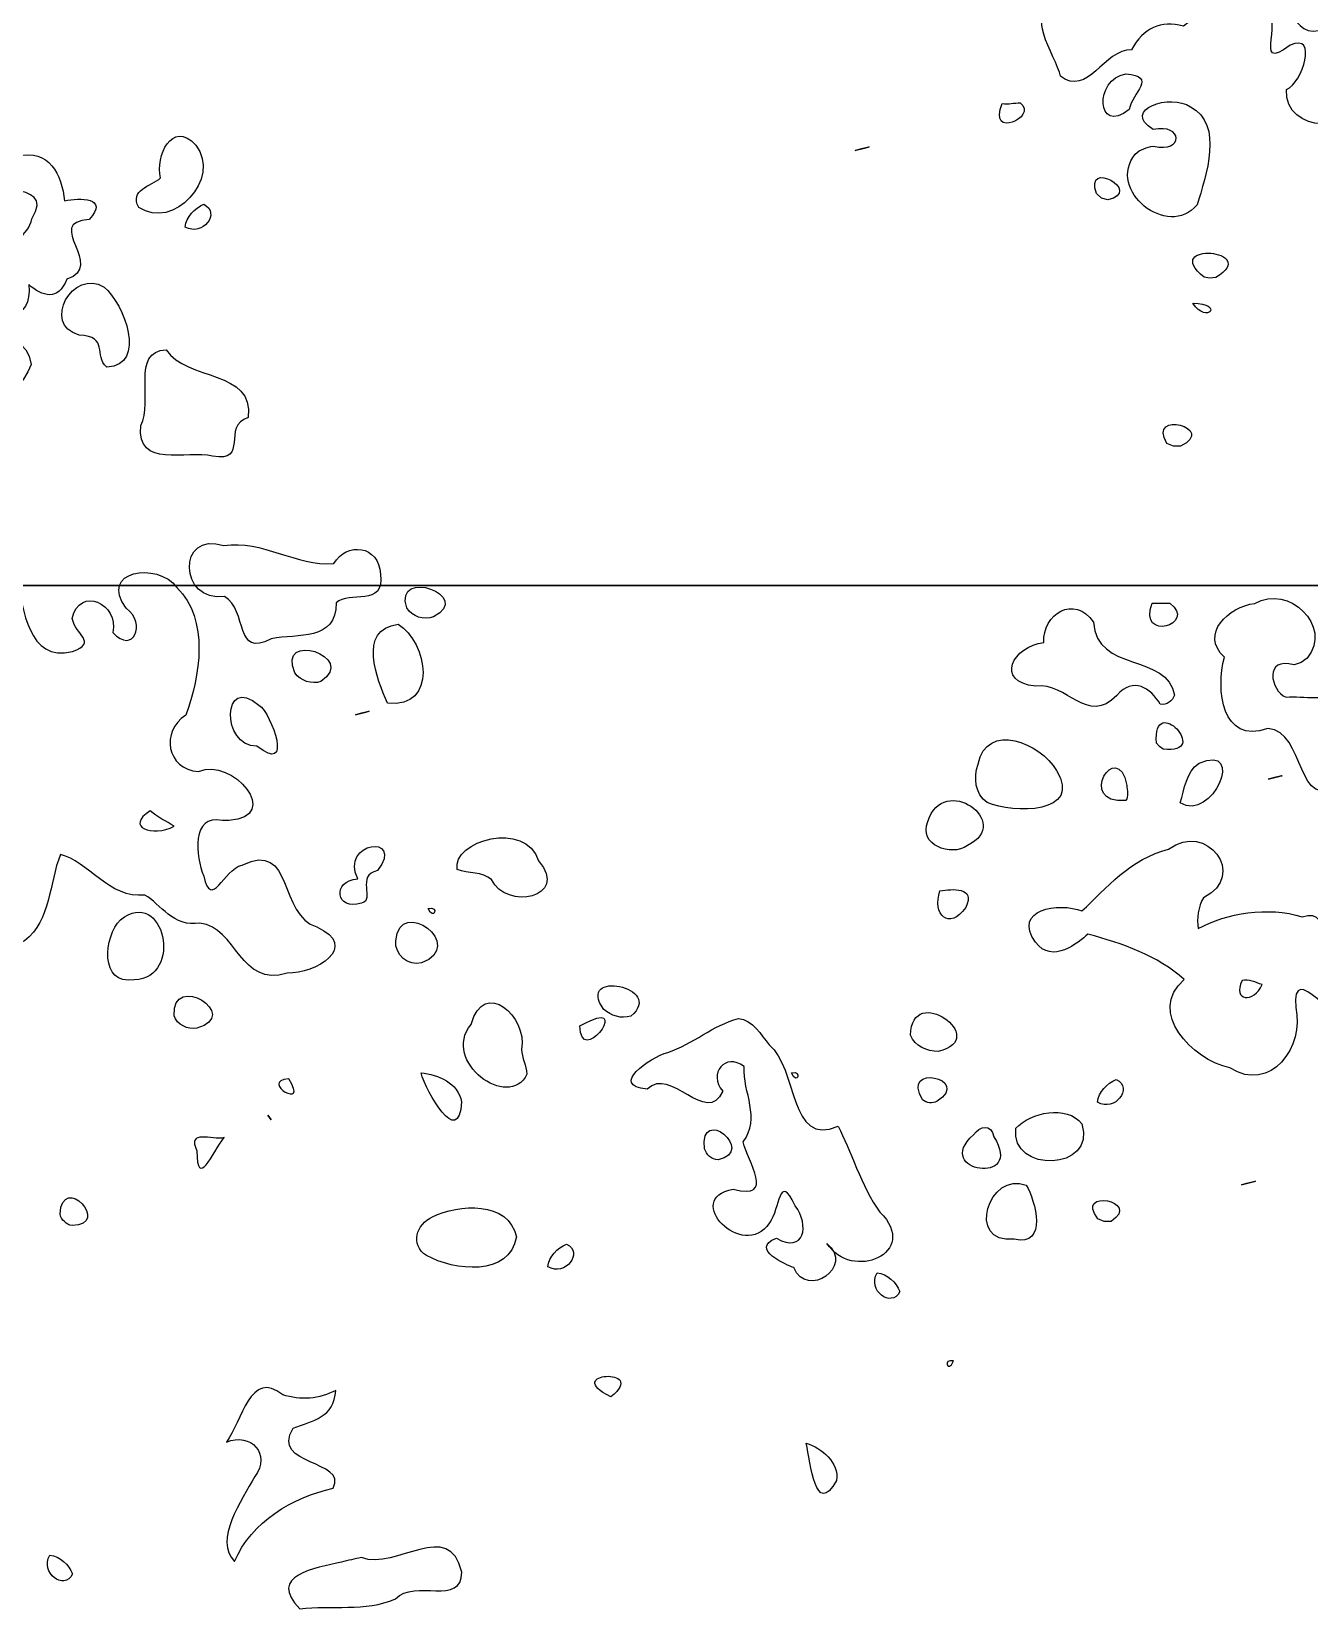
# Model space of a CAD drawing. Header units: centimetres. Extents: x -10.8 to 7.1, y -6.8 to 6.6.
# Drawn here: x 3.02 to 4.316, y -3.466 to -1.873 of the extents above; entities that cross this region are included whole.
import ezdxf

# ---------------------------------------------------------------- set-up
doc = ezdxf.new("R2010")
doc.units = ezdxf.units.CM
doc.header["$MEASUREMENT"] = 0
doc.layers.add('Layer 1', color=7, linetype='Continuous')

msp = doc.modelspace()

# ---------------------------------------------------------------- linework, layer by layer
at = {"layer": 'Layer 1'}
for points, knots in [([(4.34446, -1.321), (4.29921, -1.33183), (4.29039, -1.38515), (4.27623, -1.42199), (4.27623, -1.42199), (4.27095, -1.45195), (4.32421, -1.47056), (4.31902, -1.48599), (4.31902, -1.48599), (4.28138, -1.49392), (4.27178, -1.54592), (4.31197, -1.55756), (4.31197, -1.55756), (4.33166, -1.57022), (4.37033, -1.52718), (4.34945, -1.56316), (4.34945, -1.56316), (4.34871, -1.60584), (4.40571, -1.56946), (4.42496, -1.55722), (4.42496, -1.55722), (4.42897, -1.59042), (4.35107, -1.60011), (4.37284, -1.64273), (4.37284, -1.64273), (4.39141, -1.66045), (4.39785, -1.6831), (4.36951, -1.69229), (4.36951, -1.69229), (4.3593, -1.64862), (4.30087, -1.64052), (4.26586, -1.65747), (4.26586, -1.65747), (4.24839, -1.6777), (4.27628, -1.7289), (4.2305, -1.71891), (4.2305, -1.71891), (4.20779, -1.73123), (4.17727, -1.7741), (4.1577, -1.7334), (4.1577, -1.7334), (4.16465, -1.70206), (4.12424, -1.67855), (4.11598, -1.7178), (4.11598, -1.7178), (4.11368, -1.73886), (4.12268, -1.77041), (4.09184, -1.75275), (4.09184, -1.75275), (4.04789, -1.74264), (4.051, -1.79884), (4.07948, -1.81614), (4.07948, -1.81614), (4.10502, -1.8362), (4.10743, -1.87718), (4.06604, -1.85911), (4.06604, -1.85911), (4.02173, -1.84448), (4.0587, -1.89866), (4.06338, -1.91824), (4.06338, -1.91824), (4.0906, -1.94026), (4.10758, -1.89051), (4.13527, -1.89174), (4.13527, -1.89174), (4.14739, -1.86915), (4.16488, -1.86163), (4.18804, -1.86768), (4.18804, -1.86768), (4.21131, -1.85087), (4.23644, -1.81999), (4.26451, -1.84782), (4.26451, -1.84782), (4.29694, -1.85371), (4.25481, -1.91762), (4.2961, -1.88689), (4.2961, -1.88689), (4.32497, -1.87361), (4.30847, -1.92529), (4.29256, -1.932), (4.29256, -1.932), (4.28898, -1.97659), (4.36859, -1.98001), (4.36011, -1.93072), (4.36011, -1.93072), (4.38098, -1.90372), (4.40926, -1.88359), (4.43302, -1.85928), (4.43302, -1.85928), (4.46208, -1.85039), (4.49735, -1.83303), (4.48101, -1.79478), (4.48101, -1.79478), (4.474, -1.76139), (4.44138, -1.77154), (4.43534, -1.79868), (4.43534, -1.79868), (4.419, -1.77294), (4.37586, -1.75928), (4.3533, -1.79264), (4.3533, -1.79264), (4.32744, -1.81099), (4.33654, -1.85041), (4.33161, -1.86979), (4.33161, -1.86979), (4.29551, -1.88632), (4.29345, -1.82916), (4.2749, -1.80972), (4.2749, -1.80972), (4.2616, -1.79586), (4.26601, -1.77863), (4.2683, -1.7618), (4.2683, -1.7618), (4.27023, -1.74571), (4.27217, -1.72961), (4.2741, -1.71352), (4.2741, -1.71352), (4.30235, -1.71343), (4.33977, -1.73746), (4.31825, -1.76615), (4.31825, -1.76615), (4.34646, -1.77871), (4.34354, -1.73082), (4.37655, -1.74301), (4.37655, -1.74301), (4.41833, -1.75121), (4.42419, -1.69949), (4.4098, -1.67199), (4.4098, -1.67199), (4.41877, -1.6381), (4.4751, -1.65437), (4.48902, -1.61981), (4.48902, -1.61981), (4.48719, -1.57882), (4.53913, -1.55355), (4.56266, -1.59256), (4.56266, -1.59256), (4.59947, -1.60174), (4.52016, -1.64086), (4.56413, -1.65784), (4.56413, -1.65784), (4.59284, -1.66939), (4.64697, -1.62937), (4.61828, -1.60136), (4.61828, -1.60136), (4.60555, -1.58923), (4.58264, -1.60153), (4.59414, -1.57824), (4.59414, -1.57824), (4.59303, -1.55316), (4.55406, -1.51259), (4.59976, -1.50983), (4.59976, -1.50983), (4.62386, -1.47676), (4.57523, -1.44698), (4.57501, -1.41258), (4.57501, -1.41258), (4.56008, -1.38646), (4.57776, -1.35532), (4.56608, -1.33247), (4.56608, -1.33247), (4.53946, -1.34116), (4.52689, -1.33579), (4.53194, -1.30966), (4.53194, -1.30966), (4.505, -1.31415), (4.45883, -1.35726), (4.49858, -1.37697), (4.49858, -1.37697), (4.51784, -1.3994), (4.50611, -1.43693), (4.47828, -1.44817), (4.47828, -1.44817), (4.46827, -1.47066), (4.46997, -1.50561), (4.43536, -1.48945), (4.43536, -1.48945), (4.41463, -1.49093), (4.37565, -1.50531), (4.39341, -1.47014), (4.39341, -1.47014), (4.39681, -1.44807), (4.40907, -1.42436), (4.39691, -1.40319), (4.39691, -1.40319), (4.39249, -1.39132), (4.38807, -1.37945), (4.38365, -1.36759), (4.38365, -1.36759), (4.39211, -1.34556), (4.42449, -1.31638), (4.41704, -1.29911), (4.41704, -1.29911), (4.39008, -1.28502), (4.36206, -1.29941), (4.34447, -1.32102), (4.34447, -1.32102), (4.34447, -1.32102), (4.34446, -1.321), (4.34446, -1.321)], [0, 0, 0, 0, 0.0196078, 0.0196078, 0.0196078, 0.0196078, 0.0392157, 0.0392157, 0.0392157, 0.0392157, 0.0588235, 0.0588235, 0.0588235, 0.0588235, 0.0784314, 0.0784314, 0.0784314, 0.0784314, 0.0980392, 0.0980392, 0.0980392, 0.0980392, 0.1176471, 0.1176471, 0.1176471, 0.1176471, 0.1372549, 0.1372549, 0.1372549, 0.1372549, 0.1568627, 0.1568627, 0.1568627, 0.1568627, 0.1764706, 0.1764706, 0.1764706, 0.1764706, 0.1960784, 0.1960784, 0.1960784, 0.1960784, 0.2156863, 0.2156863, 0.2156863, 0.2156863, 0.2352941, 0.2352941, 0.2352941, 0.2352941, 0.254902, 0.254902, 0.254902, 0.254902, 0.2745098, 0.2745098, 0.2745098, 0.2745098, 0.2941176, 0.2941176, 0.2941176, 0.2941176, 0.3137255, 0.3137255, 0.3137255, 0.3137255, 0.3333333, 0.3333333, 0.3333333, 0.3333333, 0.3529412, 0.3529412, 0.3529412, 0.3529412, 0.372549, 0.372549, 0.372549, 0.372549, 0.3921569, 0.3921569, 0.3921569, 0.3921569, 0.4117647, 0.4117647, 0.4117647, 0.4117647, 0.4313725, 0.4313725, 0.4313725, 0.4313725, 0.4509804, 0.4509804, 0.4509804, 0.4509804, 0.4705882, 0.4705882, 0.4705882, 0.4705882, 0.4901961, 0.4901961, 0.4901961, 0.4901961, 0.5098039, 0.5098039, 0.5098039, 0.5098039, 0.5294118, 0.5294118, 0.5294118, 0.5294118, 0.5490196, 0.5490196, 0.5490196, 0.5490196, 0.5686275, 0.5686275, 0.5686275, 0.5686275, 0.5882353, 0.5882353, 0.5882353, 0.5882353, 0.6078431, 0.6078431, 0.6078431, 0.6078431, 0.627451, 0.627451, 0.627451, 0.627451, 0.6470588, 0.6470588, 0.6470588, 0.6470588, 0.6666667, 0.6666667, 0.6666667, 0.6666667, 0.6862745, 0.6862745, 0.6862745, 0.6862745, 0.7058824, 0.7058824, 0.7058824, 0.7058824, 0.7254902, 0.7254902, 0.7254902, 0.7254902, 0.745098, 0.745098, 0.745098, 0.745098, 0.7647059, 0.7647059, 0.7647059, 0.7647059, 0.7843137, 0.7843137, 0.7843137, 0.7843137, 0.8039216, 0.8039216, 0.8039216, 0.8039216, 0.8235294, 0.8235294, 0.8235294, 0.8235294, 0.8431373, 0.8431373, 0.8431373, 0.8431373, 0.8627451, 0.8627451, 0.8627451, 0.8627451, 0.8823529, 0.8823529, 0.8823529, 0.8823529, 0.9019608, 0.9019608, 0.9019608, 0.9019608, 0.9215686, 0.9215686, 0.9215686, 0.9215686, 0.9411765, 0.9411765, 0.9411765, 0.9411765, 0.9607843, 0.9607843, 0.9607843, 0.9607843, 1, 1, 1, 1]), ([(4.1295, -1.91609), (4.0973, -1.92109), (4.09902, -1.97874), (4.13307, -1.95205), (4.13307, -1.95205), (4.13602, -1.93518), (4.16209, -1.91838), (4.1295, -1.91609)], [0, 0, 0, 0, 0.3333333, 0.3333333, 0.3333333, 0.3333333, 1, 1, 1, 1]), ([(4.13907, -1.99725), (4.1096, -2.03372), (4.17218, -2.08435), (4.20187, -2.04869), (4.20187, -2.04869), (4.21044, -2.01959), (4.22938, -1.96682), (4.19496, -1.94953), (4.19496, -1.94953), (4.17561, -1.93519), (4.12408, -1.95216), (4.15732, -1.97255), (4.15732, -1.97255), (4.18769, -1.96579), (4.18895, -1.99652), (4.15744, -1.98935), (4.15744, -1.98935), (4.15079, -1.9903), (4.14406, -1.99256), (4.13908, -1.99725), (4.13908, -1.99725), (4.13908, -1.99725), (4.13907, -1.99725), (4.13907, -1.99725)], [0, 0, 0, 0, 0.1428571, 0.1428571, 0.1428571, 0.1428571, 0.2857143, 0.2857143, 0.2857143, 0.2857143, 0.4285714, 0.4285714, 0.4285714, 0.4285714, 0.5714286, 0.5714286, 0.5714286, 0.5714286, 0.7142857, 0.7142857, 0.7142857, 0.7142857, 1, 1, 1, 1]), ([(4.00424, -1.94591), (3.98882, -1.98303), (4.0408, -1.95987), (4.02251, -1.94541), (4.02251, -1.94541), (4.01642, -1.94531), (4.01031, -1.94719), (4.00424, -1.94591)], [0, 0, 0, 0, 0.3333333, 0.3333333, 0.3333333, 0.3333333, 1, 1, 1, 1]), ([(3.12872, -2.0514), (3.16341, -2.07523), (3.21289, -2.02219), (3.18665, -1.98815), (3.18665, -1.98815), (3.16198, -1.96167), (3.14557, -1.99993), (3.15078, -2.02135), (3.15078, -2.02135), (3.14133, -2.0301), (3.11871, -2.03353), (3.12872, -2.0514)], [0, 0, 0, 0, 0.25, 0.25, 0.25, 0.25, 0.5, 0.5, 0.5, 0.5, 1, 1, 1, 1]), ([(3.85521, -1.99362), (3.87489, -1.9887), (3.87269, -1.98925), (3.85625, -1.99336), (3.85625, -1.99336), (3.85625, -1.99336), (3.85521, -1.99362), (3.85521, -1.99362)], [0, 0, 0, 0, 0.3333333, 0.3333333, 0.3333333, 0.3333333, 1, 1, 1, 1]), ([(2.97291, -2.00984), (2.96181, -2.04587), (3.04733, -2.01904), (3.02025, -2.063), (3.02025, -2.063), (3.01711, -2.07957), (2.99491, -2.09484), (3.00432, -2.06783), (3.00432, -2.06783), (2.98837, -2.04039), (2.94328, -2.03135), (2.91512, -2.03757), (2.91512, -2.03757), (2.88275, -2.05446), (2.81879, -2.06515), (2.82196, -2.11078), (2.82196, -2.11078), (2.82766, -2.12691), (2.84306, -2.1658), (2.80973, -2.14983), (2.80973, -2.14983), (2.78459, -2.13328), (2.72091, -2.1456), (2.75225, -2.18246), (2.75225, -2.18246), (2.77886, -2.18991), (2.81342, -2.16265), (2.82572, -2.20186), (2.82572, -2.20186), (2.86555, -2.20087), (2.87286, -2.24867), (2.90708, -2.25835), (2.90708, -2.25835), (2.9493, -2.27774), (3.0027, -2.25246), (3.01972, -2.2105), (3.01972, -2.2105), (3.01037, -2.16078), (2.95076, -2.20042), (2.91861, -2.19135), (2.91861, -2.19135), (2.92941, -2.18426), (2.95289, -2.1689), (2.96004, -2.15869), (2.96004, -2.15869), (2.98625, -2.16961), (3.02166, -2.16667), (3.01705, -2.12962), (3.01705, -2.12962), (3.03127, -2.14136), (3.04662, -2.14703), (3.05572, -2.12402), (3.05572, -2.12402), (3.09604, -2.11123), (3.03129, -2.06649), (3.07838, -2.06362), (3.07838, -2.06362), (3.09908, -2.04134), (3.06863, -2.04101), (3.05353, -2.04481), (3.05353, -2.04481), (3.05019, -2.01818), (3.03855, -1.99128), (3.00526, -1.99942), (3.00526, -1.99942), (2.99382, -1.99979), (2.98211, -2.00278), (2.9729, -2.00984), (2.9729, -2.00984), (2.9729, -2.00984), (2.97291, -2.00984), (2.97291, -2.00984)], [0, 0, 0, 0, 0.0526316, 0.0526316, 0.0526316, 0.0526316, 0.1052632, 0.1052632, 0.1052632, 0.1052632, 0.1578947, 0.1578947, 0.1578947, 0.1578947, 0.2105263, 0.2105263, 0.2105263, 0.2105263, 0.2631579, 0.2631579, 0.2631579, 0.2631579, 0.3157895, 0.3157895, 0.3157895, 0.3157895, 0.3684211, 0.3684211, 0.3684211, 0.3684211, 0.4210526, 0.4210526, 0.4210526, 0.4210526, 0.4736842, 0.4736842, 0.4736842, 0.4736842, 0.5263158, 0.5263158, 0.5263158, 0.5263158, 0.5789474, 0.5789474, 0.5789474, 0.5789474, 0.6315789, 0.6315789, 0.6315789, 0.6315789, 0.6842105, 0.6842105, 0.6842105, 0.6842105, 0.7368421, 0.7368421, 0.7368421, 0.7368421, 0.7894737, 0.7894737, 0.7894737, 0.7894737, 0.8421053, 0.8421053, 0.8421053, 0.8421053, 0.8947368, 0.8947368, 0.8947368, 0.8947368, 1, 1, 1, 1]), ([(4.11144, -2.04383), (4.14801, -2.03508), (4.08656, -2.00147), (4.09978, -2.0374), (4.09978, -2.0374), (4.09978, -2.0374), (4.10492, -2.0419), (4.10492, -2.0419), (4.10492, -2.0419), (4.10492, -2.0419), (4.11144, -2.04383), (4.11144, -2.04383)], [0, 0, 0, 0, 0.25, 0.25, 0.25, 0.25, 0.5, 0.5, 0.5, 0.5, 1, 1, 1, 1]), ([(4.35446, -2.0703), (4.39012, -2.03668), (4.29922, -2.03947), (4.34308, -2.07108), (4.34308, -2.07108), (4.34308, -2.07108), (4.34884, -2.07175), (4.34884, -2.07175), (4.34884, -2.07175), (4.34884, -2.07175), (4.35446, -2.0703), (4.35446, -2.0703)], [0, 0, 0, 0, 0.25, 0.25, 0.25, 0.25, 0.5, 0.5, 0.5, 0.5, 1, 1, 1, 1]), ([(3.17563, -2.07131), (3.19363, -2.08138), (3.21206, -2.05691), (3.19468, -2.04815), (3.19468, -2.04815), (3.18546, -2.05206), (3.17664, -2.06095), (3.17563, -2.07131)], [0, 0, 0, 0, 0.3333333, 0.3333333, 0.3333333, 0.3333333, 1, 1, 1, 1]), ([(4.22066, -2.12255), (4.26791, -2.09401), (4.16391, -2.08536), (4.20891, -2.1222), (4.20891, -2.1222), (4.20891, -2.1222), (4.2148, -2.12305), (4.2148, -2.12305), (4.2148, -2.12305), (4.2148, -2.12305), (4.22065, -2.12254), (4.22065, -2.12254), (4.22065, -2.12254), (4.22065, -2.12254), (4.22066, -2.12255), (4.22066, -2.12255)], [0, 0, 0, 0, 0.2, 0.2, 0.2, 0.2, 0.4, 0.4, 0.4, 0.4, 0.6, 0.6, 0.6, 0.6, 1, 1, 1, 1]), ([(3.09622, -2.21313), (3.13766, -2.21144), (3.11388, -2.14881), (3.09354, -2.13206), (3.09354, -2.13206), (3.06216, -2.1126), (3.02943, -2.17), (3.06813, -2.18085), (3.06813, -2.18085), (3.099, -2.1821), (3.08267, -2.20174), (3.09623, -2.21314), (3.09623, -2.21314), (3.09623, -2.21314), (3.09622, -2.21313), (3.09622, -2.21313)], [0, 0, 0, 0, 0.2, 0.2, 0.2, 0.2, 0.4, 0.4, 0.4, 0.4, 0.6, 0.6, 0.6, 0.6, 1, 1, 1, 1]), ([(3.23966, -2.2643), (3.24583, -2.21604), (3.17735, -2.22728), (3.15652, -2.19573), (3.15652, -2.19573), (3.12025, -2.19645), (3.14399, -2.24891), (3.13082, -2.27238), (3.13082, -2.27238), (3.12587, -2.31656), (3.17774, -2.29751), (3.20345, -2.3034), (3.20345, -2.3034), (3.24118, -2.31055), (3.21194, -2.27279), (3.23966, -2.2643)], [0, 0, 0, 0, 0.2, 0.2, 0.2, 0.2, 0.4, 0.4, 0.4, 0.4, 0.6, 0.6, 0.6, 0.6, 1, 1, 1, 1]), ([(4.18513, -2.29322), (4.22311, -2.27544), (4.15098, -2.25581), (4.17101, -2.29059), (4.17101, -2.29059), (4.17101, -2.29059), (4.17777, -2.29352), (4.17777, -2.29352), (4.17777, -2.29352), (4.17777, -2.29352), (4.18513, -2.29322), (4.18513, -2.29322)], [0, 0, 0, 0, 0.25, 0.25, 0.25, 0.25, 0.5, 0.5, 0.5, 0.5, 1, 1, 1, 1]), ([(3.21508, -2.3942), (3.16712, -2.3783), (3.1693, -2.45257), (3.21551, -2.44572), (3.21551, -2.44572), (3.23986, -2.45999), (3.22525, -2.50903), (3.26308, -2.48859), (3.26308, -2.48859), (3.28981, -2.48341), (3.32888, -2.49136), (3.329, -2.45224), (3.329, -2.45224), (3.34139, -2.43962), (3.3789, -2.45719), (3.37374, -2.42318), (3.37374, -2.42318), (3.37236, -2.39345), (3.33944, -2.39019), (3.32636, -2.41248), (3.32636, -2.41248), (3.28831, -2.41546), (3.2542, -2.38792), (3.21509, -2.3942), (3.21509, -2.3942), (3.21509, -2.3942), (3.21508, -2.3942), (3.21508, -2.3942)], [0, 0, 0, 0, 0.125, 0.125, 0.125, 0.125, 0.25, 0.25, 0.25, 0.25, 0.375, 0.375, 0.375, 0.375, 0.5, 0.5, 0.5, 0.5, 0.625, 0.625, 0.625, 0.625, 0.75, 0.75, 0.75, 0.75, 1, 1, 1, 1]), ([(3.21992, -2.67293), (3.27552, -2.6692), (3.22349, -2.60811), (3.18925, -2.62326), (3.18925, -2.62326), (3.15683, -2.62074), (3.15064, -2.58246), (3.17628, -2.56611), (3.17628, -2.56611), (3.191, -2.52617), (3.20037, -2.46951), (3.16744, -2.4366), (3.16744, -2.4366), (3.14761, -2.40991), (3.08719, -2.41958), (3.11597, -2.45772), (3.11597, -2.45772), (3.13695, -2.47327), (3.12309, -2.50497), (3.10225, -2.48227), (3.10225, -2.48227), (3.10927, -2.45306), (3.06817, -2.4344), (3.06126, -2.46822), (3.06126, -2.46822), (3.06403, -2.48494), (3.08763, -2.49168), (3.06145, -2.50163), (3.06145, -2.50163), (3.01623, -2.51272), (3.01148, -2.45696), (3.00583, -2.42936), (3.00583, -2.42936), (2.98098, -2.41361), (2.99507, -2.45878), (2.97031, -2.44194), (2.97031, -2.44194), (2.9441, -2.431), (2.87265, -2.41031), (2.89184, -2.46263), (2.89184, -2.46263), (2.9116, -2.4717), (2.90634, -2.48842), (2.88852, -2.49807), (2.88852, -2.49807), (2.87142, -2.48791), (2.85717, -2.43349), (2.84076, -2.45728), (2.84076, -2.45728), (2.86891, -2.48449), (2.83425, -2.54087), (2.88462, -2.5533), (2.88462, -2.5533), (2.90905, -2.55501), (2.95704, -2.52697), (2.94873, -2.57314), (2.94873, -2.57314), (2.95008, -2.5886), (2.95799, -2.61257), (2.93221, -2.59739), (2.93221, -2.59739), (2.89148, -2.59368), (2.86741, -2.53594), (2.8249, -2.55565), (2.8249, -2.55565), (2.79568, -2.57449), (2.78379, -2.61101), (2.77781, -2.64319), (2.77781, -2.64319), (2.78173, -2.68404), (2.82945, -2.67001), (2.82909, -2.63503), (2.82909, -2.63503), (2.83291, -2.60903), (2.85688, -2.6058), (2.86095, -2.63403), (2.86095, -2.63403), (2.88087, -2.64912), (2.92014, -2.6662), (2.89996, -2.69633), (2.89996, -2.69633), (2.86845, -2.66663), (2.83965, -2.71766), (2.8735, -2.73795), (2.8735, -2.73795), (2.90819, -2.75965), (2.95152, -2.75264), (2.98996, -2.76112), (2.98996, -2.76112), (3.00722, -2.76756), (2.98266, -2.81072), (3.01297, -2.79496), (3.01297, -2.79496), (3.04007, -2.77327), (3.03743, -2.73635), (3.04925, -2.70739), (3.04925, -2.70739), (3.07698, -2.71367), (3.09839, -2.75249), (3.13496, -2.74838), (3.13496, -2.74838), (3.1503, -2.75726), (3.16397, -2.78162), (3.19066, -2.77679), (3.19066, -2.77679), (3.22817, -2.78113), (3.23165, -2.8429), (3.27924, -2.82748), (3.27924, -2.82748), (3.30805, -2.82863), (3.35325, -2.80079), (3.30926, -2.78067), (3.30926, -2.78067), (3.27021, -2.76968), (3.28618, -2.69221), (3.23342, -2.71801), (3.23342, -2.71801), (3.21444, -2.72251), (3.20248, -2.76419), (3.19458, -2.7292), (3.19458, -2.7292), (3.18649, -2.70992), (3.18123, -2.66545), (3.21365, -2.67296), (3.21365, -2.67296), (3.21365, -2.67296), (3.21992, -2.67294), (3.21992, -2.67294), (3.21992, -2.67294), (3.21992, -2.67294), (3.21992, -2.67293), (3.21992, -2.67293)], [0, 0, 0, 0, 0.0294118, 0.0294118, 0.0294118, 0.0294118, 0.0588235, 0.0588235, 0.0588235, 0.0588235, 0.0882353, 0.0882353, 0.0882353, 0.0882353, 0.1176471, 0.1176471, 0.1176471, 0.1176471, 0.1470588, 0.1470588, 0.1470588, 0.1470588, 0.1764706, 0.1764706, 0.1764706, 0.1764706, 0.2058824, 0.2058824, 0.2058824, 0.2058824, 0.2352941, 0.2352941, 0.2352941, 0.2352941, 0.2647059, 0.2647059, 0.2647059, 0.2647059, 0.2941176, 0.2941176, 0.2941176, 0.2941176, 0.3235294, 0.3235294, 0.3235294, 0.3235294, 0.3529412, 0.3529412, 0.3529412, 0.3529412, 0.3823529, 0.3823529, 0.3823529, 0.3823529, 0.4117647, 0.4117647, 0.4117647, 0.4117647, 0.4411765, 0.4411765, 0.4411765, 0.4411765, 0.4705882, 0.4705882, 0.4705882, 0.4705882, 0.5, 0.5, 0.5, 0.5, 0.5294118, 0.5294118, 0.5294118, 0.5294118, 0.5588235, 0.5588235, 0.5588235, 0.5588235, 0.5882353, 0.5882353, 0.5882353, 0.5882353, 0.6176471, 0.6176471, 0.6176471, 0.6176471, 0.6470588, 0.6470588, 0.6470588, 0.6470588, 0.6764706, 0.6764706, 0.6764706, 0.6764706, 0.7058824, 0.7058824, 0.7058824, 0.7058824, 0.7352941, 0.7352941, 0.7352941, 0.7352941, 0.7647059, 0.7647059, 0.7647059, 0.7647059, 0.7941176, 0.7941176, 0.7941176, 0.7941176, 0.8235294, 0.8235294, 0.8235294, 0.8235294, 0.8529412, 0.8529412, 0.8529412, 0.8529412, 0.8823529, 0.8823529, 0.8823529, 0.8823529, 0.9117647, 0.9117647, 0.9117647, 0.9117647, 0.9411765, 0.9411765, 0.9411765, 0.9411765, 1, 1, 1, 1]), ([(3.42764, -2.46642), (3.46872, -2.44514), (3.38746, -2.4154), (3.40033, -2.45742), (3.40033, -2.45742), (3.40587, -2.46634), (3.41793, -2.46993), (3.42764, -2.46642)], [0, 0, 0, 0, 0.3333333, 0.3333333, 0.3333333, 0.3333333, 1, 1, 1, 1]), ([(7.01262, -2.43457), (7.01262, -2.43457), (7.00044, -2.43457), (7.00044, -2.43457), (7.00044, -2.43457), (7.00044, -2.43457), (-10.78282, -2.43457), (-10.78282, -2.43457), (-10.78282, -2.43457), (-10.78282, -2.43457), (7.01262, -2.43457), (7.01262, -2.43457)], [0, 0, 0, 0, 0.25, 0.25, 0.25, 0.25, 0.5, 0.5, 0.5, 0.5, 1, 1, 1, 1]), ([(4.31351, -2.50822), (4.33965, -2.47589), (4.29441, -2.43265), (4.26039, -2.45277), (4.26039, -2.45277), (4.23369, -2.45612), (4.20414, -2.48355), (4.22944, -2.50726), (4.22944, -2.50726), (4.22092, -2.54022), (4.22626, -2.59592), (4.27358, -2.57957), (4.27358, -2.57957), (4.31229, -2.58145), (4.3016, -2.66946), (4.34763, -2.63501), (4.34763, -2.63501), (4.37626, -2.61579), (4.374, -2.57581), (4.34575, -2.55986), (4.34575, -2.55986), (4.36678, -2.55944), (4.37911, -2.52414), (4.34769, -2.54043), (4.34769, -2.54043), (4.33195, -2.55326), (4.31074, -2.546), (4.29196, -2.54788), (4.29196, -2.54788), (4.27602, -2.5412), (4.26948, -2.50601), (4.30014, -2.51513), (4.30014, -2.51513), (4.30014, -2.51513), (4.30725, -2.51253), (4.30725, -2.51253), (4.30725, -2.51253), (4.30725, -2.51253), (4.31352, -2.50822), (4.31352, -2.50822), (4.31352, -2.50822), (4.31352, -2.50822), (4.31351, -2.50822), (4.31351, -2.50822)], [0, 0, 0, 0, 0.0833333, 0.0833333, 0.0833333, 0.0833333, 0.1666667, 0.1666667, 0.1666667, 0.1666667, 0.25, 0.25, 0.25, 0.25, 0.3333333, 0.3333333, 0.3333333, 0.3333333, 0.4166667, 0.4166667, 0.4166667, 0.4166667, 0.5, 0.5, 0.5, 0.5, 0.5833333, 0.5833333, 0.5833333, 0.5833333, 0.6666667, 0.6666667, 0.6666667, 0.6666667, 0.75, 0.75, 0.75, 0.75, 0.8333333, 0.8333333, 0.8333333, 0.8333333, 1, 1, 1, 1]), ([(4.17901, -2.54585), (4.172, -2.50307), (4.09952, -2.52294), (4.09674, -2.47186), (4.09674, -2.47186), (4.07746, -2.44321), (4.04453, -2.4637), (4.04646, -2.49239), (4.04646, -2.49239), (4.01539, -2.49552), (3.99574, -2.53287), (4.0382, -2.53658), (4.0382, -2.53658), (4.07017, -2.53247), (4.09058, -2.57725), (4.12036, -2.54601), (4.12036, -2.54601), (4.13732, -2.52656), (4.15456, -2.5386), (4.16446, -2.55484), (4.16446, -2.55484), (4.17081, -2.55636), (4.1769, -2.55152), (4.17901, -2.54585)], [0, 0, 0, 0, 0.1428571, 0.1428571, 0.1428571, 0.1428571, 0.2857143, 0.2857143, 0.2857143, 0.2857143, 0.4285714, 0.4285714, 0.4285714, 0.4285714, 0.5714286, 0.5714286, 0.5714286, 0.5714286, 0.7142857, 0.7142857, 0.7142857, 0.7142857, 1, 1, 1, 1]), ([(4.15611, -2.45246), (4.14141, -2.49278), (4.20254, -2.47376), (4.17427, -2.45246), (4.17427, -2.45246), (4.16821, -2.45231), (4.16216, -2.45262), (4.15611, -2.45246)], [0, 0, 0, 0, 0.3333333, 0.3333333, 0.3333333, 0.3333333, 1, 1, 1, 1]), ([(3.31336, -2.53194), (3.35138, -2.50676), (3.26788, -2.47923), (3.28704, -2.52323), (3.28704, -2.52323), (3.2928, -2.53122), (3.30395, -2.53509), (3.31336, -2.53194)], [0, 0, 0, 0, 0.3333333, 0.3333333, 0.3333333, 0.3333333, 1, 1, 1, 1]), ([(3.38089, -2.55384), (3.43207, -2.55938), (3.42218, -2.49249), (3.39155, -2.47368), (3.39155, -2.47368), (3.35012, -2.47994), (3.37014, -2.52949), (3.38089, -2.55384)], [0, 0, 0, 0, 0.3333333, 0.3333333, 0.3333333, 0.3333333, 1, 1, 1, 1]), ([(3.25049, -2.55586), (3.21281, -2.5236), (3.21198, -2.59815), (3.24824, -2.59734), (3.24824, -2.59734), (3.28613, -2.62803), (3.26366, -2.56447), (3.25049, -2.55586)], [0, 0, 0, 0, 0.3333333, 0.3333333, 0.3333333, 0.3333333, 1, 1, 1, 1]), ([(4.16728, -2.60044), (4.21762, -2.60683), (4.15622, -2.54159), (4.16067, -2.5944), (4.16067, -2.5944), (4.16067, -2.5944), (4.16355, -2.5979), (4.16355, -2.5979), (4.16355, -2.5979), (4.16355, -2.5979), (4.16727, -2.60044), (4.16727, -2.60044), (4.16727, -2.60044), (4.16727, -2.60044), (4.16728, -2.60044), (4.16728, -2.60044)], [0, 0, 0, 0, 0.2, 0.2, 0.2, 0.2, 0.4, 0.4, 0.4, 0.4, 0.6, 0.6, 0.6, 0.6, 1, 1, 1, 1]), ([(3.34831, -2.56561), (3.36799, -2.56069), (3.36579, -2.56124), (3.34935, -2.56535), (3.34935, -2.56535), (3.34935, -2.56535), (3.34831, -2.56561), (3.34831, -2.56561)], [0, 0, 0, 0, 0.3333333, 0.3333333, 0.3333333, 0.3333333, 1, 1, 1, 1]), ([(3.98896, -2.65471), (4.0151, -2.66622), (4.08683, -2.66635), (4.05908, -2.62203), (4.05908, -2.62203), (4.04374, -2.59439), (3.98843, -2.57189), (3.97967, -2.61583), (3.97967, -2.61583), (3.97516, -2.6291), (3.97643, -2.64615), (3.98896, -2.65471)], [0, 0, 0, 0, 0.25, 0.25, 0.25, 0.25, 0.5, 0.5, 0.5, 0.5, 1, 1, 1, 1]), ([(4.13049, -2.6373), (4.12111, -2.58789), (4.07842, -2.65689), (4.12944, -2.65267), (4.12944, -2.65267), (4.13256, -2.64818), (4.13072, -2.6422), (4.13049, -2.6373)], [0, 0, 0, 0, 0.3333333, 0.3333333, 0.3333333, 0.3333333, 1, 1, 1, 1]), ([(4.18459, -2.65483), (4.21699, -2.67532), (4.25199, -2.59391), (4.20374, -2.61483), (4.20374, -2.61483), (4.19062, -2.62384), (4.18908, -2.64092), (4.18459, -2.65483)], [0, 0, 0, 0, 0.3333333, 0.3333333, 0.3333333, 0.3333333, 1, 1, 1, 1]), ([(3.96898, -2.69824), (4.01655, -2.67455), (3.94407, -2.62391), (3.92883, -2.67384), (3.92883, -2.67384), (3.91862, -2.69735), (3.95237, -2.71007), (3.96898, -2.69824)], [0, 0, 0, 0, 0.3333333, 0.3333333, 0.3333333, 0.3333333, 1, 1, 1, 1]), ([(4.27401, -2.63098), (4.29369, -2.62606), (4.29149, -2.62661), (4.27505, -2.63072), (4.27505, -2.63072), (4.27505, -2.63072), (4.27401, -2.63098), (4.27401, -2.63098)], [0, 0, 0, 0, 0.3333333, 0.3333333, 0.3333333, 0.3333333, 1, 1, 1, 1]), ([(3.16463, -2.67868), (3.14252, -2.68993), (3.11407, -2.67959), (3.1404, -2.66304), (3.1404, -2.66304), (3.14759, -2.66946), (3.15659, -2.67344), (3.16463, -2.67868)], [0, 0, 0, 0, 0.3333333, 0.3333333, 0.3333333, 0.3333333, 1, 1, 1, 1]), ([(3.48619, -2.73277), (3.5013, -2.76386), (3.56561, -2.7517), (3.53417, -2.71359), (3.53417, -2.71359), (3.521, -2.67235), (3.44596, -2.69285), (3.45168, -2.72263), (3.45168, -2.72263), (3.46277, -2.72656), (3.47699, -2.72456), (3.48619, -2.73277)], [0, 0, 0, 0, 0.25, 0.25, 0.25, 0.25, 0.5, 0.5, 0.5, 0.5, 1, 1, 1, 1]), ([(4.2083, -2.75123), (4.25356, -2.72846), (4.21111, -2.6727), (4.17297, -2.70199), (4.17297, -2.70199), (4.13481, -2.71109), (4.10877, -2.74229), (4.08509, -2.76447), (4.08509, -2.76447), (4.06177, -2.7554), (4.01414, -2.7629), (4.03802, -2.79631), (4.03802, -2.79631), (4.05483, -2.81886), (4.08155, -2.79667), (4.09114, -2.78803), (4.09114, -2.78803), (4.12599, -2.79742), (4.1618, -2.80981), (4.1888, -2.83409), (4.1888, -2.83409), (4.15066, -2.86688), (4.19636, -2.9151), (4.23513, -2.92358), (4.23513, -2.92358), (4.27611, -2.95008), (4.31142, -2.90155), (4.30181, -2.86252), (4.30181, -2.86252), (4.29768, -2.81128), (4.34203, -2.88331), (4.36727, -2.88067), (4.36727, -2.88067), (4.41072, -2.89006), (4.42336, -2.93382), (4.44533, -2.9658), (4.44533, -2.9658), (4.47338, -3.00033), (4.49653, -2.95575), (4.48211, -2.92869), (4.48211, -2.92869), (4.47929, -2.91956), (4.5118, -2.92798), (4.49253, -2.91013), (4.49253, -2.91013), (4.47094, -2.88502), (4.43929, -2.8614), (4.40428, -2.87209), (4.40428, -2.87209), (4.38065, -2.87688), (4.40093, -2.82648), (4.4067, -2.8114), (4.4067, -2.8114), (4.41589, -2.78832), (4.43883, -2.77543), (4.44901, -2.80236), (4.44901, -2.80236), (4.49355, -2.80427), (4.46362, -2.7378), (4.43274, -2.73938), (4.43274, -2.73938), (4.39691, -2.74167), (4.37658, -2.7763), (4.35095, -2.7971), (4.35095, -2.7971), (4.32125, -2.82535), (4.34216, -2.75825), (4.3085, -2.77044), (4.3085, -2.77044), (4.27332, -2.75971), (4.23191, -2.76659), (4.20305, -2.78233), (4.20305, -2.78233), (4.20134, -2.77215), (4.20275, -2.76007), (4.20831, -2.75125), (4.20831, -2.75125), (4.20831, -2.75125), (4.2083, -2.75123), (4.2083, -2.75123)], [0, 0, 0, 0, 0.047619, 0.047619, 0.047619, 0.047619, 0.0952381, 0.0952381, 0.0952381, 0.0952381, 0.1428571, 0.1428571, 0.1428571, 0.1428571, 0.1904762, 0.1904762, 0.1904762, 0.1904762, 0.2380952, 0.2380952, 0.2380952, 0.2380952, 0.2857143, 0.2857143, 0.2857143, 0.2857143, 0.3333333, 0.3333333, 0.3333333, 0.3333333, 0.3809524, 0.3809524, 0.3809524, 0.3809524, 0.4285714, 0.4285714, 0.4285714, 0.4285714, 0.4761905, 0.4761905, 0.4761905, 0.4761905, 0.5238095, 0.5238095, 0.5238095, 0.5238095, 0.5714286, 0.5714286, 0.5714286, 0.5714286, 0.6190476, 0.6190476, 0.6190476, 0.6190476, 0.6666667, 0.6666667, 0.6666667, 0.6666667, 0.7142857, 0.7142857, 0.7142857, 0.7142857, 0.7619048, 0.7619048, 0.7619048, 0.7619048, 0.8095238, 0.8095238, 0.8095238, 0.8095238, 0.8571429, 0.8571429, 0.8571429, 0.8571429, 0.9047619, 0.9047619, 0.9047619, 0.9047619, 1, 1, 1, 1]), ([(3.3507, -2.73209), (3.32394, -2.73354), (3.32857, -2.7654), (3.35458, -2.75655), (3.35458, -2.75655), (3.3688, -2.75368), (3.34802, -2.72831), (3.37091, -2.72367), (3.37091, -2.72367), (3.39902, -2.68551), (3.33198, -2.69442), (3.3507, -2.73208), (3.3507, -2.73208), (3.3507, -2.73208), (3.3507, -2.73209), (3.3507, -2.73209)], [0, 0, 0, 0, 0.2, 0.2, 0.2, 0.2, 0.4, 0.4, 0.4, 0.4, 0.6, 0.6, 0.6, 0.6, 1, 1, 1, 1]), ([(3.12407, -2.83422), (3.17467, -2.83283), (3.15465, -2.73888), (3.11003, -2.77343), (3.11003, -2.77343), (3.09349, -2.78997), (3.08831, -2.84039), (3.12407, -2.83422)], [0, 0, 0, 0, 0.3333333, 0.3333333, 0.3333333, 0.3333333, 1, 1, 1, 1]), ([(3.41545, -2.81716), (3.46223, -2.80008), (3.39322, -2.74783), (3.38927, -2.79494), (3.38927, -2.79494), (3.38787, -2.80881), (3.40194, -2.82073), (3.41545, -2.81716)], [0, 0, 0, 0, 0.3333333, 0.3333333, 0.3333333, 0.3333333, 1, 1, 1, 1]), ([(3.94104, -2.74405), (3.93269, -2.76803), (3.95077, -2.78495), (3.96717, -2.76088), (3.96717, -2.76088), (3.97748, -2.73964), (3.95364, -2.74232), (3.94104, -2.74405)], [0, 0, 0, 0, 0.3333333, 0.3333333, 0.3333333, 0.3333333, 1, 1, 1, 1]), ([(3.18755, -2.88345), (3.23418, -2.8703), (3.16208, -2.825), (3.16455, -2.87071), (3.16455, -2.87071), (3.16729, -2.88016), (3.17844, -2.88475), (3.18755, -2.88345)], [0, 0, 0, 0, 0.3333333, 0.3333333, 0.3333333, 0.3333333, 1, 1, 1, 1]), ([(3.51664, -2.9048), (3.52344, -2.87149), (3.47868, -2.83218), (3.46561, -2.87949), (3.46561, -2.87949), (3.43483, -2.91729), (3.50419, -2.96749), (3.52232, -2.92991), (3.52232, -2.92991), (3.52126, -2.92135), (3.5177, -2.91335), (3.51664, -2.9048)], [0, 0, 0, 0, 0.25, 0.25, 0.25, 0.25, 0.5, 0.5, 0.5, 0.5, 1, 1, 1, 1]), ([(3.62761, -2.8711), (3.6635, -2.84167), (3.5707, -2.82303), (3.60016, -2.86429), (3.60016, -2.86429), (3.60746, -2.87072), (3.61808, -2.87429), (3.62761, -2.8711)], [0, 0, 0, 0, 0.3333333, 0.3333333, 0.3333333, 0.3333333, 1, 1, 1, 1]), ([(4.26765, -2.8392), (4.25959, -2.85812), (4.23708, -2.85635), (4.24739, -2.83489), (4.24739, -2.83489), (4.25437, -2.83324), (4.26129, -2.83681), (4.26765, -2.8392)], [0, 0, 0, 0, 0.3333333, 0.3333333, 0.3333333, 0.3333333, 1, 1, 1, 1]), ([(3.93935, -2.90682), (3.99371, -2.8943), (3.912, -2.83592), (3.9113, -2.89056), (3.9113, -2.89056), (3.91522, -2.90156), (3.92837, -2.90718), (3.93935, -2.90682)], [0, 0, 0, 0, 0.3333333, 0.3333333, 0.3333333, 0.3333333, 1, 1, 1, 1]), ([(3.57596, -2.88094), (3.57668, -2.92322), (3.62481, -2.85841), (3.58701, -2.87541), (3.58701, -2.87541), (3.58701, -2.87541), (3.58148, -2.87817), (3.58148, -2.87817), (3.58148, -2.87817), (3.58148, -2.87817), (3.57596, -2.88093), (3.57596, -2.88093), (3.57596, -2.88093), (3.57596, -2.88093), (3.57596, -2.88094), (3.57596, -2.88094)], [0, 0, 0, 0, 0.2, 0.2, 0.2, 0.2, 0.4, 0.4, 0.4, 0.4, 0.6, 0.6, 0.6, 0.6, 1, 1, 1, 1]), ([(3.73686, -2.87343), (3.71101, -2.88031), (3.69045, -2.89965), (3.66498, -2.90787), (3.66498, -2.90787), (3.64698, -2.91322), (3.60508, -2.94139), (3.64427, -2.9452), (3.64427, -2.9452), (3.66766, -2.92111), (3.70493, -2.98395), (3.72076, -2.94717), (3.72076, -2.94717), (3.70555, -2.92948), (3.72339, -2.90748), (3.74253, -2.92226), (3.74253, -2.92226), (3.74124, -2.949), (3.75975, -2.97395), (3.74141, -2.99865), (3.74141, -2.99865), (3.74596, -3.01871), (3.77493, -3.05793), (3.73149, -3.04669), (3.73149, -3.04669), (3.67909, -3.05521), (3.74134, -3.12075), (3.76817, -3.08078), (3.76817, -3.08078), (3.77902, -3.06697), (3.77743, -3.02803), (3.79434, -3.06325), (3.79434, -3.06325), (3.80911, -3.08315), (3.80364, -3.1122), (3.77518, -3.09634), (3.77518, -3.09634), (3.74701, -3.10685), (3.78636, -3.12399), (3.79286, -3.12599), (3.79286, -3.12599), (3.80591, -3.15843), (3.85497, -3.12515), (3.82643, -3.10158), (3.82643, -3.10158), (3.85163, -3.1409), (3.92159, -3.11117), (3.88023, -3.06974), (3.88023, -3.06974), (3.86136, -3.04416), (3.85008, -3.00549), (3.83782, -2.9828), (3.83782, -2.9828), (3.78768, -3.00464), (3.79671, -2.92334), (3.768, -2.90027), (3.768, -2.90027), (3.75955, -2.89013), (3.7514, -2.87498), (3.73686, -2.87342), (3.73686, -2.87342), (3.73686, -2.87342), (3.73686, -2.87343), (3.73686, -2.87343)], [0, 0, 0, 0, 0.0588235, 0.0588235, 0.0588235, 0.0588235, 0.1176471, 0.1176471, 0.1176471, 0.1176471, 0.1764706, 0.1764706, 0.1764706, 0.1764706, 0.2352941, 0.2352941, 0.2352941, 0.2352941, 0.2941176, 0.2941176, 0.2941176, 0.2941176, 0.3529412, 0.3529412, 0.3529412, 0.3529412, 0.4117647, 0.4117647, 0.4117647, 0.4117647, 0.4705882, 0.4705882, 0.4705882, 0.4705882, 0.5294118, 0.5294118, 0.5294118, 0.5294118, 0.5882353, 0.5882353, 0.5882353, 0.5882353, 0.6470588, 0.6470588, 0.6470588, 0.6470588, 0.7058824, 0.7058824, 0.7058824, 0.7058824, 0.7647059, 0.7647059, 0.7647059, 0.7647059, 0.8235294, 0.8235294, 0.8235294, 0.8235294, 0.8823529, 0.8823529, 0.8823529, 0.8823529, 1, 1, 1, 1]), ([(3.41487, -2.92865), (3.42, -2.94787), (3.45324, -3.00627), (3.456, -2.95801), (3.456, -2.95801), (3.45208, -2.93841), (3.43275, -2.93071), (3.41487, -2.92865)], [0, 0, 0, 0, 0.3333333, 0.3333333, 0.3333333, 0.3333333, 1, 1, 1, 1]), ([(3.93816, -2.95745), (3.9741, -2.93406), (3.90016, -2.91864), (3.92346, -2.95584), (3.92346, -2.95584), (3.92745, -2.95923), (3.93354, -2.96008), (3.93816, -2.95745)], [0, 0, 0, 0, 0.3333333, 0.3333333, 0.3333333, 0.3333333, 1, 1, 1, 1]), ([(4.10074, -2.95847), (4.11874, -2.96854), (4.13717, -2.94407), (4.11979, -2.93531), (4.11979, -2.93531), (4.11057, -2.93922), (4.10175, -2.94811), (4.10074, -2.95847)], [0, 0, 0, 0, 0.3333333, 0.3333333, 0.3333333, 0.3333333, 1, 1, 1, 1]), ([(3.71606, -3.01694), (3.75577, -3.00821), (3.697, -2.96013), (3.70233, -3.00553), (3.70233, -3.00553), (3.70427, -3.01146), (3.70962, -3.01653), (3.71606, -3.01694)], [0, 0, 0, 0, 0.3333333, 0.3333333, 0.3333333, 0.3333333, 1, 1, 1, 1]), ([(4.01792, -2.98474), (4.01227, -3.03102), (4.10034, -3.02818), (4.08482, -2.98036), (4.08482, -2.98036), (4.06956, -2.96046), (4.03324, -2.96888), (4.01792, -2.98474)], [0, 0, 0, 0, 0.3333333, 0.3333333, 0.3333333, 0.3333333, 1, 1, 1, 1]), ([(3.26283, -2.97639), (3.26283, -2.97639), (3.2596, -2.97155), (3.2596, -2.97155), (3.2596, -2.97155), (3.2596, -2.97155), (3.26283, -2.97639), (3.26283, -2.97639)], [0, 0, 0, 0, 0.3333333, 0.3333333, 0.3333333, 0.3333333, 1, 1, 1, 1]), ([(3.21521, -2.99428), (3.20357, -3.01013), (3.18739, -3.04719), (3.18763, -3.0077), (3.18763, -3.0077), (3.177, -2.98514), (3.20326, -2.99737), (3.21521, -2.99428)], [0, 0, 0, 0, 0.3333333, 0.3333333, 0.3333333, 0.3333333, 1, 1, 1, 1]), ([(3.97507, -2.99154), (3.93241, -3.0289), (4.02792, -3.04381), (3.99562, -2.99339), (3.99562, -2.99339), (3.99335, -2.98019), (3.98129, -2.98209), (3.97507, -2.99154)], [0, 0, 0, 0, 0.3333333, 0.3333333, 0.3333333, 0.3333333, 1, 1, 1, 1]), ([(3.06114, -3.08339), (3.10173, -3.08261), (3.05128, -3.02896), (3.04882, -3.07179), (3.04882, -3.07179), (3.05008, -3.07768), (3.05518, -3.0825), (3.06114, -3.08339)], [0, 0, 0, 0, 0.3333333, 0.3333333, 0.3333333, 0.3333333, 1, 1, 1, 1]), ([(4.02864, -3.04247), (3.99099, -3.02729), (3.96649, -3.1022), (4.0164, -3.09724), (4.0164, -3.09724), (4.051, -3.10531), (4.03768, -3.05801), (4.02864, -3.04247)], [0, 0, 0, 0, 0.3333333, 0.3333333, 0.3333333, 0.3333333, 1, 1, 1, 1]), ([(4.24689, -3.04199), (4.26657, -3.03707), (4.26437, -3.03762), (4.24793, -3.04173), (4.24793, -3.04173), (4.24793, -3.04173), (4.24689, -3.04199), (4.24689, -3.04199)], [0, 0, 0, 0, 0.3333333, 0.3333333, 0.3333333, 0.3333333, 1, 1, 1, 1]), ([(4.11471, -3.07916), (4.14664, -3.05854), (4.07681, -3.04534), (4.10131, -3.07657), (4.10131, -3.07657), (4.10131, -3.07657), (4.10772, -3.07943), (4.10772, -3.07943), (4.10772, -3.07943), (4.10772, -3.07943), (4.11471, -3.07917), (4.11471, -3.07917), (4.11471, -3.07917), (4.11471, -3.07917), (4.11471, -3.07916), (4.11471, -3.07916)], [0, 0, 0, 0, 0.2, 0.2, 0.2, 0.2, 0.4, 0.4, 0.4, 0.4, 0.6, 0.6, 0.6, 0.6, 1, 1, 1, 1]), ([(3.42053, -3.11381), (3.44813, -3.12921), (3.50485, -3.13581), (3.5116, -3.09492), (3.5116, -3.09492), (3.50368, -3.05789), (3.45305, -3.06158), (3.42643, -3.07459), (3.42643, -3.07459), (3.41039, -3.08187), (3.40314, -3.10294), (3.42053, -3.11381)], [0, 0, 0, 0, 0.25, 0.25, 0.25, 0.25, 0.5, 0.5, 0.5, 0.5, 1, 1, 1, 1]), ([(3.54342, -3.12527), (3.56142, -3.13534), (3.57985, -3.11087), (3.56247, -3.10211), (3.56247, -3.10211), (3.55325, -3.10602), (3.54443, -3.11491), (3.54342, -3.12527)], [0, 0, 0, 0, 0.3333333, 0.3333333, 0.3333333, 0.3333333, 1, 1, 1, 1]), ([(3.8773, -3.13124), (3.86723, -3.14924), (3.8917, -3.16767), (3.90046, -3.15029), (3.90046, -3.15029), (3.89655, -3.14106), (3.88766, -3.13225), (3.8773, -3.13124)], [0, 0, 0, 0, 0.3333333, 0.3333333, 0.3333333, 0.3333333, 1, 1, 1, 1]), ([(3.32851, -3.25049), (3.32631, -3.27838), (3.3056, -3.28076), (3.28518, -3.28893), (3.28518, -3.28893), (3.26206, -3.32773), (3.34083, -3.32055), (3.32582, -3.34949), (3.32582, -3.34949), (3.28469, -3.3593), (3.24285, -3.3832), (3.22583, -3.42398), (3.22583, -3.42398), (3.20446, -3.40238), (3.23299, -3.3618), (3.24633, -3.33789), (3.24633, -3.33789), (3.2636, -3.31491), (3.24164, -3.29267), (3.21773, -3.30298), (3.21773, -3.30298), (3.23281, -3.28241), (3.242, -3.22799), (3.27463, -3.25503), (3.27463, -3.25503), (3.29234, -3.26075), (3.31208, -3.25939), (3.32852, -3.25049), (3.32852, -3.25049), (3.32852, -3.25049), (3.32851, -3.25049), (3.32851, -3.25049)], [0, 0, 0, 0, 0.1111111, 0.1111111, 0.1111111, 0.1111111, 0.2222222, 0.2222222, 0.2222222, 0.2222222, 0.3333333, 0.3333333, 0.3333333, 0.3333333, 0.4444444, 0.4444444, 0.4444444, 0.4444444, 0.5555556, 0.5555556, 0.5555556, 0.5555556, 0.6666667, 0.6666667, 0.6666667, 0.6666667, 0.7777778, 0.7777778, 0.7777778, 0.7777778, 1, 1, 1, 1]), ([(3.80542, -3.30416), (3.81024, -3.32373), (3.81439, -3.38063), (3.83633, -3.34191), (3.83633, -3.34191), (3.83909, -3.3238), (3.8212, -3.30868), (3.80542, -3.30416)], [0, 0, 0, 0, 0.3333333, 0.3333333, 0.3333333, 0.3333333, 1, 1, 1, 1]), ([(3.35449, -3.42001), (3.38958, -3.43325), (3.44375, -3.37965), (3.4562, -3.4347), (3.4562, -3.4347), (3.45636, -3.46971), (3.40863, -3.44112), (3.38904, -3.46181), (3.38904, -3.46181), (3.35811, -3.47524), (3.32363, -3.4678), (3.29213, -3.47196), (3.29213, -3.47196), (3.258, -3.43758), (3.30797, -3.43066), (3.33421, -3.4246), (3.33421, -3.4246), (3.34092, -3.42287), (3.34766, -3.42122), (3.35449, -3.42002), (3.35449, -3.42002), (3.35449, -3.42002), (3.35449, -3.42001), (3.35449, -3.42001)], [0, 0, 0, 0, 0.1428571, 0.1428571, 0.1428571, 0.1428571, 0.2857143, 0.2857143, 0.2857143, 0.2857143, 0.4285714, 0.4285714, 0.4285714, 0.4285714, 0.5714286, 0.5714286, 0.5714286, 0.5714286, 0.7142857, 0.7142857, 0.7142857, 0.7142857, 1, 1, 1, 1]), ([(3.03843, -3.41751), (3.02836, -3.43551), (3.05283, -3.45394), (3.06159, -3.43656), (3.06159, -3.43656), (3.05768, -3.42733), (3.04879, -3.41852), (3.03843, -3.41751)], [0, 0, 0, 0, 0.3333333, 0.3333333, 0.3333333, 0.3333333, 1, 1, 1, 1])]:
    msp.add_open_spline(points, degree=3, knots=knots, dxfattribs=at)
for points in [[(4.19755, -2.14855), (4.21205, -2.17053), (4.22971, -2.14838), (4.19755, -2.14855)], [(3.42224, -2.76194), (3.42779, -2.77542), (3.43381, -2.75904), (3.42224, -2.76194)], [(3.79057, -2.92865), (3.79612, -2.94213), (3.80214, -2.92575), (3.79057, -2.92865)], [(3.28075, -2.93465), (3.30247, -2.96826), (3.24957, -2.93684), (3.28075, -2.93465)], [(3.60744, -3.25698), (3.64644, -3.22642), (3.55593, -3.2323), (3.60744, -3.25698)], [(3.95488, -3.22067), (3.94933, -3.23415), (3.94331, -3.21777), (3.95488, -3.22067)]]:
    msp.add_open_spline(points, degree=3, dxfattribs=at)

doc.saveas('drawing.dxf')
